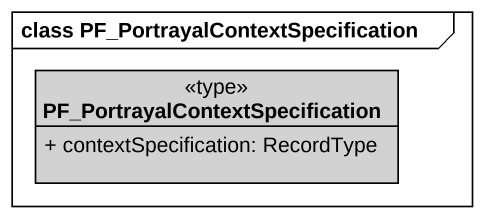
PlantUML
@startuml
mainframe class PF_PortrayalContextSpecification
hide circle
hide empty members
skinparam classAttributeIconSize 0
class "PF_PortrayalContextSpecification" as PF_PortrayalContextSpecifica <<type>> #D2D2D2 {
  + contextSpecification: RecordType
}
@enduml
